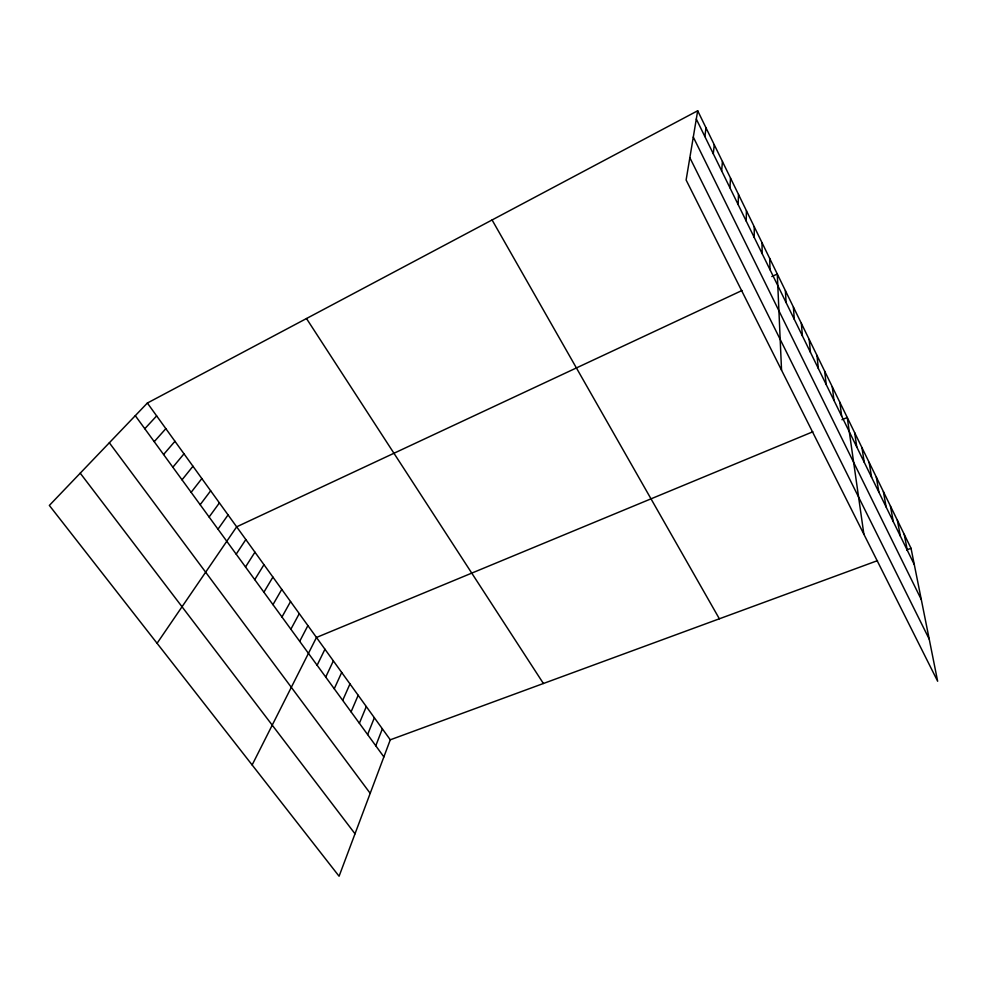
<?xml version="1.0" encoding="UTF-8"?>
<svg xmlns="http://www.w3.org/2000/svg" width="987" height="987" viewBox="0 0 987 987"><rect width="100%" height="100%" fill="white"/><g stroke="black" fill="none" stroke-linecap="round" stroke-linejoin="round"><path stroke-width="1.48" d="M754.241 237.46L754.253 226.776M746.221 221.076L746.419 210.712M738.116 204.519L738.51 194.488M729.936 187.789L730.516 178.092M721.657 170.874L722.435 161.523M713.293 153.787L714.267 144.781M704.841 136.514L706.026 127.866M697.686 110.766L686.113 180.016L937.65 681.24L911.038 548.303L697.686 110.766L147.371 403.041L49.35 505.43L339.084 876.234L390.284 739.806L877.505 560.641M375.776 745.79L382.364 728.825M367.62 734.575L374.369 717.734M359.379 723.274L366.3 706.556M351.076 711.874L358.17 695.292M342.699 700.375L349.978 683.917M334.248 688.766L341.699 672.455M325.722 677.07L333.359 660.895M317.123 665.263L324.945 649.224M252.141 764.962L316.469 637.466L812.856 431.775M299.69 641.34L307.907 625.598M290.869 629.225L299.271 613.63M281.961 616.998L290.56 601.552M272.967 604.661L281.776 589.375M263.899 592.2L272.905 577.087M254.745 579.64L263.973 564.687M245.516 566.97L254.942 552.177M236.189 554.176L245.837 539.556M157.069 643.29L236.658 526.824L741.977 290.511M217.991 529.192L228.059 514.906M209.121 517.003L219.398 502.901M200.164 504.715L210.663 490.786M191.133 492.328L201.854 478.572M182.027 479.83L192.958 466.246M172.848 467.221L184.001 453.823M163.583 454.501L174.958 441.288M154.231 441.67L165.841 428.654M144.805 428.728L156.649 415.897M771.822 276.557L777.287 274.004L781.544 370.162M841.936 419.722L847.265 417.513L863.872 534.214M906.819 549.858L911.038 548.303M80.231 473.168L355.012 833.781M109.335 442.768L370.199 793.326M135.281 415.663L383.881 756.893M147.371 403.041L390.284 739.806M306.488 318.53L543.405 683.497M492.081 219.965L719.363 618.787M689.839 157.673L929.223 639.132M693.293 137.07L921.315 599.627M696.304 119.045L914.295 564.576M904.228 534.349L907.361 550.413M897.356 520.248L900.366 536.101M890.41 506.01L893.284 521.642M883.402 491.637L886.141 507.034M876.32 477.116L878.923 492.279M869.165 462.434L871.62 477.375M861.935 447.617L864.254 462.311M854.643 432.639L856.802 447.086M839.814 402.227L841.677 416.156M832.275 386.793L833.99 400.451M824.663 371.186L826.218 384.572M816.977 355.406L818.359 368.521M809.204 339.479L810.426 352.297M801.358 323.366L802.406 335.888M793.412 307.093L794.288 319.319M785.393 290.634L786.084 302.553M769.687 258.421L770.02 269.722M762.001 242.679L762.174 253.671"/></g></svg>
